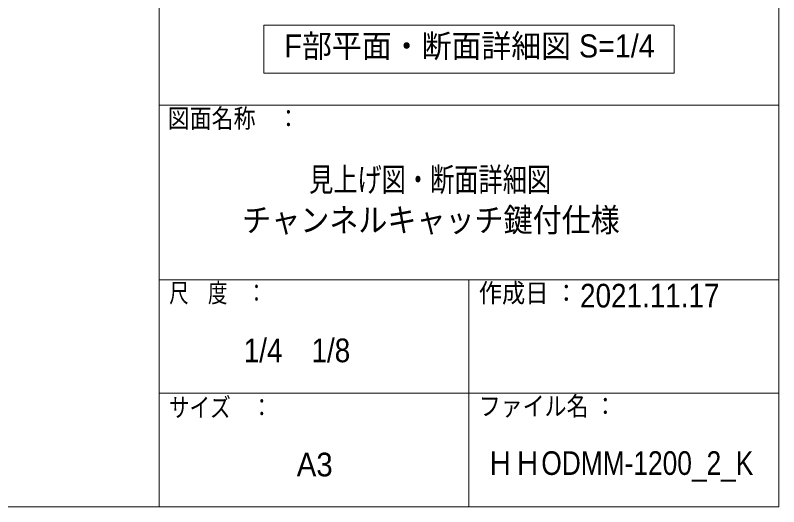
# Model space of a CAD drawing. Units: millimetres, scale not verified, with parts at other scales. Extents: x -1600 to 1600, y -1108 to 1108.
# Drawn here: x 900 to 1600, y -1108 to -658 of the extents above; entities that cross this region are included whole.
import ezdxf
from ezdxf.enums import TextEntityAlignment as Align

# ---------------------------------------------------------------- set-up
doc = ezdxf.new("R2010")
doc.units = ezdxf.units.MM
doc.header["$LTSCALE"] = 10
doc.layers.add('0-0_moji', color=2, linetype='Continuous')
doc.layers.add('0-1_zumenwaku', color=6, linetype='Continuous', lineweight=9)
doc.layers.add('1-1_1', color=3, linetype='Continuous', lineweight=9)
doc.styles.add('ＭＳ Ｐゴシック', font='')
doc.styles.get('ＭＳ Ｐゴシック').set_extended_font_data('MS PGothic')

msp = doc.modelspace()

# ---------------------------------------------------------------- linework, layer by layer
at = {"layer": '0-1_zumenwaku'}
for p, q in [((1032.24, 1107.73), (1032.24, -1108.27)), ((1032.24, -740.27), (1600.24, -740.27)), ((1032.24, -900.27), (1600.24, -900.27)), ((1316.24, -900.27), (1316.24, -1108.27)), ((1032.24, -1004.27), (1600.24, -1004.27))]:
    msp.add_line(p, q, dxfattribs=at)
msp.add_lwpolyline([(-1599.76, -1108.27), (1600.24, -1108.27), (1600.24, 1107.73), (-1599.76, 1107.73)], close=True, dxfattribs=at)
at = {"layer": '1-1_1'}
msp.add_lwpolyline([(1128.15, -666.85), (1504.33, -666.85), (1504.33, -710.92), (1128.15, -710.92)], close=True, dxfattribs=at)

# ---------------------------------------------------------------- texts
at = {"layer": '0-0_moji', "style": 'ＭＳ Ｐゴシック'}
for s, height, width, p in [('F部平面・断面詳細図 S=1/4', 21.15, 0.95, (1147.11, -702.81)), ('\u3000\u3000\u3000\u3000\u3000\u3000\u3000\u3000\u3000見上げ図・断面詳細図\u3000\u3000\u3000\u3000\u3000\u3000\u3000\u3000\u3000\u3000', 21.69, 0.75, (969.96, -825.71)), ('チャンネルキャッチ鍵付仕様', 21.69, 0.9, (1108.35, -862.79)), ('2021.11.17', 21.69, 0.9, (1418.1, -932.14)), ('1/4\u30001/8\u3000', 21.69, 0.9, (1109.77, -982.31)), ('A3', 21.69, 0.95, (1158.34, -1086.97)), ('ＨＨODMM-1200_2_K', 21.69, 0.85, (1332.32, -1085.6))]:
    msp.add_text(s, height=height, dxfattribs=dict(at, width=width)).set_placement(p, align=Align.BOTTOM_LEFT)
at = {"layer": '0-1_zumenwaku', "style": 'ＭＳ Ｐゴシック'}
for s, height, width, p in [('図面名称\u3000：', 17.35, 0.85, (1040.09, -766.14)), ('尺\u3000度\u3000：', 17.38, 0.75, (1041.46, -926.14)), ('作成日 ：', 17.35, 0.9, (1325.27, -926.22)), ('サイズ\u3000：', 17.35, 0.8, (1041.09, -1031.05)), ('ファイル名 ：', 17.35, 0.85, (1325.27, -1029.94))]:
    msp.add_text(s, height=height, dxfattribs=dict(at, width=width)).set_placement(p, align=Align.BOTTOM_LEFT)

doc.saveas('drawing.dxf')
